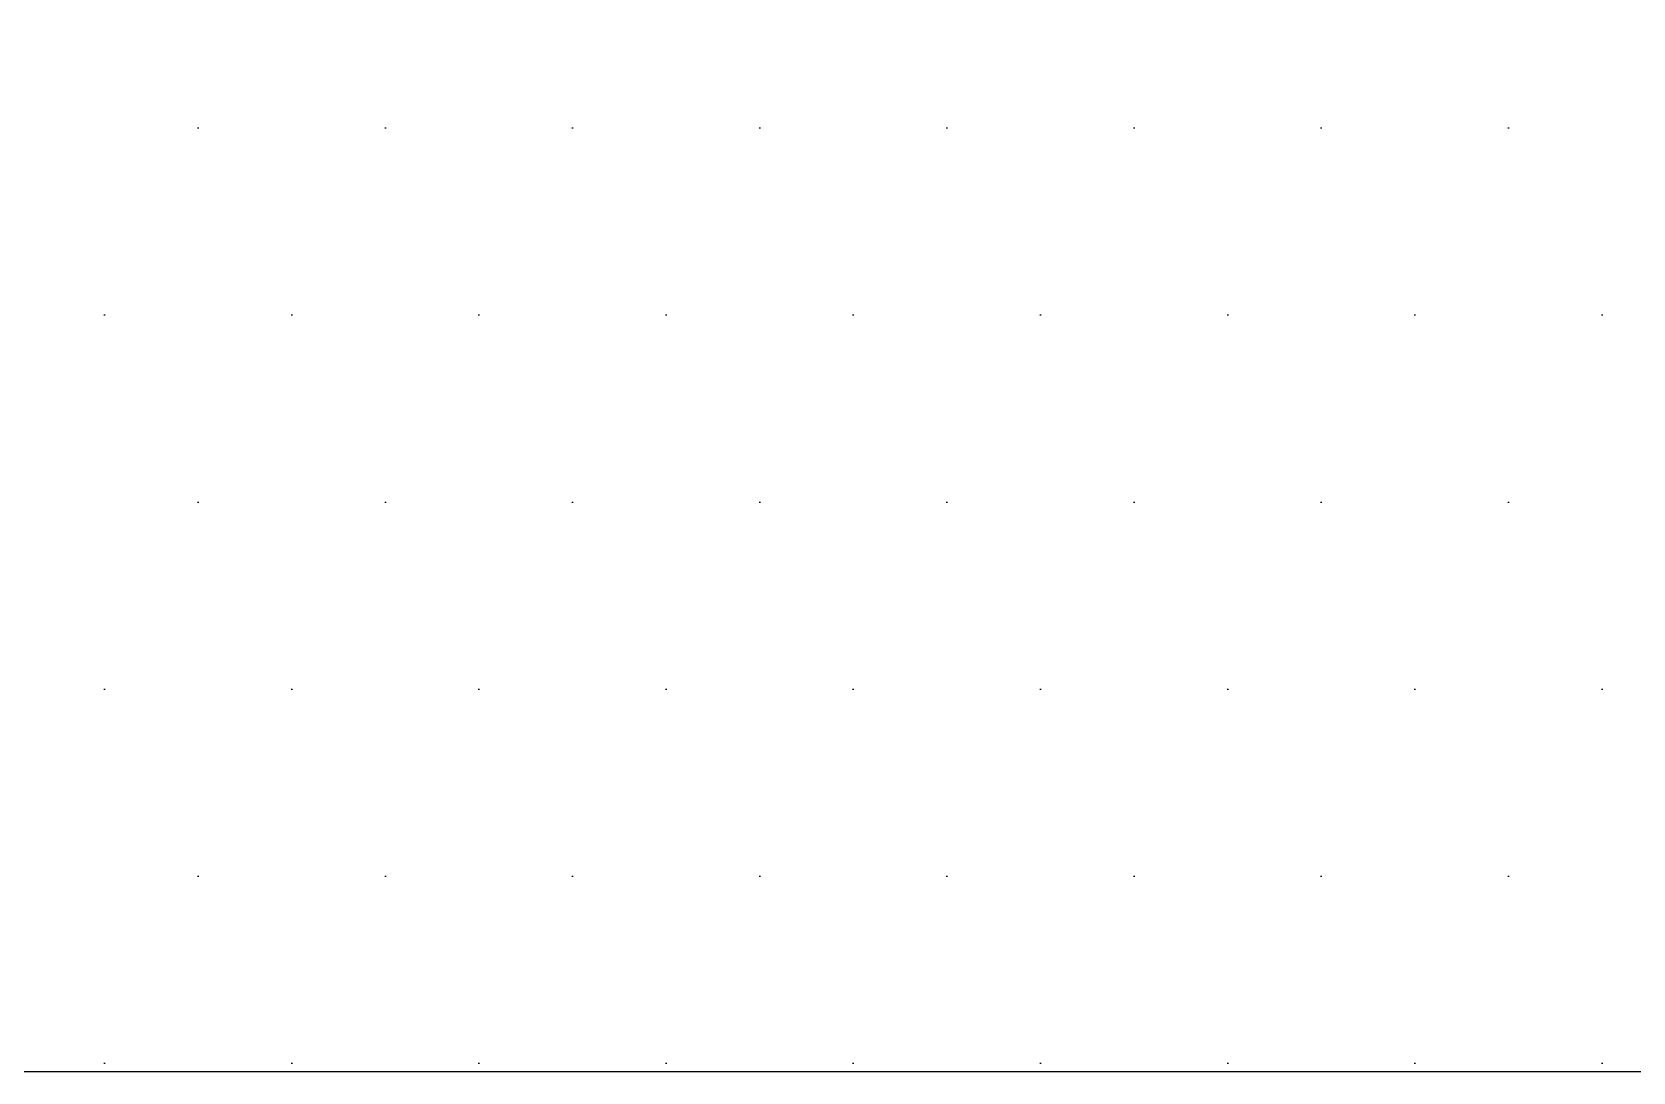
# Model space of a CAD drawing. Header units: millimetres. Extents: x -4391136 to -1798569, y -886572 to -291056.
# Drawn here: x -2453000.5 to -2452661.1, y -383660.9 to -383440.3 of the extents above; entities that cross this region are included whole.
import ezdxf

# ---------------------------------------------------------------- set-up
doc = ezdxf.new("R2010")
doc.units = ezdxf.units.MM
doc.set_wipeout_variables(frame=1)
for name, color, linetype in [('010 - ASPG_FLASHING_HATCH_', 7, 'Continuous'), ('010 - ASPG_FLASHING_MAIN_COLOR_2', 7, 'Continuous'), ('010 - ASPG_FLASHING_WIPEOUT_', 7, 'Continuous'), ('010 - ASPG_FRAMING_MAIN_COLOR_1', 7, 'Continuous'), ('010 - ASPG_FRAMING_WIPEOUT_', 7, 'Continuous'), ('_PP-Dim', 7, 'Continuous'), ('Xref-C-1-PP17-AR-2214-01-B$0$A-FLOR-E', 7, 'Continuous'), ('Xref-C-1-PP17-AR-2214-01-B$0$WALL-E', 7, 'Continuous')]:
    doc.layers.add(name, color=color, linetype=linetype)

# ---------------------------------------------------------------- blocks, each defined once
blk = doc.blocks.new('W-1-PP17-ENT2_REV00_20260526-152612_EX_LOPF-1')
at = {"layer": 'Xref-C-1-PP17-AR-2214-01-B$0$A-FLOR-E', "color": 7}
blk.add_line((-7230.000000001863, -399.9999999986612), (-2250.000000001863, -399.9999999986612), dxfattribs=at)
at = {"layer": 'Xref-C-1-PP17-AR-2214-01-B$0$WALL-E', "color": 7}
blk.add_line((-2250.000000001863, -399.9999999986612), (-7230.000000001863, -399.9999999986612), dxfattribs=at)
blk = doc.blocks.new('*U1988')
at = {"color": 7}
blk.add_wipeout([(-1491.052723732777, 0), (1488.9472762672228, 0), (1488.9472762672228, 119.92499999998836), (-1491.052723732777, 119.92499999998836)], dxfattribs=at).dxf.layer = '010 - ASPG_FRAMING_WIPEOUT_'
at = {"layer": '010 - ASPG_FRAMING_MAIN_COLOR_1', "color": 7}
for p, q in [((1488.947276267223, 119.9249999999884), (-1491.052723732777, 119.9249999999884)), ((-1491.052723732777, 114.8500000000058), (1488.947276267223, 114.8500000000058)), ((-1491.052723732777, 109.5400000000081), (1488.947276267223, 109.5400000000081))]:
    blk.add_line(p, q, dxfattribs=at)
blk = doc.blocks.new('W-1-PP17-ENT2_REV00_20260528-225335_ASPG_UPPF')
at = {"color": 7, "rotation": 180}
blk.add_blockref('*U1988', (-4439, -200.0000000032596), dxfattribs=at)
blk = doc.blocks.new('*U3469')
at = {"color": 7}
blk.add_wipeout([(0, -52.000000000100044), (2999.9999996952783, -52.000000000100044), (2999.9999996952783, -298.0000000000382), (0, -298.0000000000382)], dxfattribs=at).dxf.layer = '010 - ASPG_FLASHING_WIPEOUT_'
at = {"layer": '010 - ASPG_FLASHING_HATCH_'}
h = blk.add_hatch(dxfattribs=at)
h.set_pattern_fill('DOTS', scale=0.5)
h.set_pattern_definition([(0, (0, 0), (19.84375, 39.6875), [0, -39.6875])])
h.paths.add_polyline_path([(0, -52), (2999.999999695458, -52), (2999.999999695458, -298.0000000000582), (1.094595811626965e-16, -298.0000000000582)])
at = {"layer": '010 - ASPG_FLASHING_MAIN_COLOR_2', "color": 7}
blk.add_lwpolyline([(0, -52), (2999.999999695458, -52), (2999.999999695458, -298.0000000000582), (1.094595811626965e-16, -298.0000000000582)], close=True, dxfattribs=at)

msp = doc.modelspace()

# ---------------------------------------------------------------- block references
at = {"color": 7}
msp.add_blockref('W-1-PP17-ENT2_REV00_20260528-225335_ASPG_UPPF', (-2447156.514610203, -383210.8748381315), dxfattribs=at)

# ---------------------------------------------------------------- next in the draw order: block references
at = {"layer": '_PP-Dim', "color": 7}
msp.add_blockref('W-1-PP17-ENT2_REV00_20260526-152612_EX_LOPF-1', (-2447156.514610203, -383210.8748381315), dxfattribs=at)

# ---------------------------------------------------------------- next in the draw order: block references
at = {"color": 7}
msp.add_blockref('*U3469', (-2453090.964855656, -383362.8748381348), dxfattribs=at)

doc.saveas('drawing.dxf')
